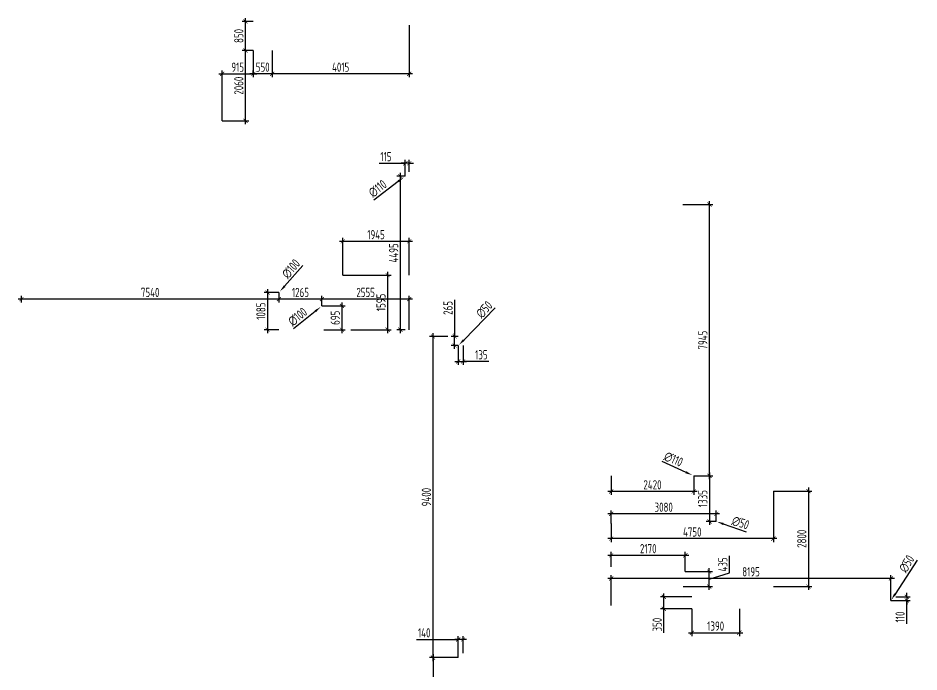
# Model space of a CAD drawing. Header units: millimetres. Extents: x -346952 to 536090, y 55086 to 131231.
# Drawn here: x -212014 to -185622, y 72665 to 91811 of the extents above; entities that cross this region are included whole.
import ezdxf

# ---------------------------------------------------------------- set-up
doc = ezdxf.new("R2010")
doc.units = ezdxf.units.MM
doc.layers.add('РАЗМЕРЫ КРОВЛИ ОВ', color=204, linetype='Continuous')
doc.layers.get('0').off()
doc.styles.add('ISOCPEUR', font='isocpeur.ttf', dxfattribs={"width": 0.7})
doc.dimstyles.new('R_100', dxfattribs={"dimtxt": 270, "dimasz": 120, "dimexe": 100, "dimexo": 0, "dimgap": 60, "dimtad": 1, "dimdec": 0, "dimrnd": 5, "dimzin": 0, "dimdsep": 46, "dimtxsty": 'ISOCPEUR', "dimblk": 'ARCHTICK', "dimcen": 0, "dimdle": 100, "dimclrd": 256, "dimclre": 256, "dimclrt": 256, "dimadec": 0, "dimazin": 0, "dimtfac": 2, "dimtdec": 0, "dimtofl": 0, "dimtmove": 1, "dimatfit": 3, "dimfxl": 1, "dimtvp": 3, "dimtolj": 1, "dimtzin": 0, "dimarcsym": 0})

# ---------------------------------------------------------------- blocks, each defined once
blk = doc.blocks.new('*D3052')
at = {"layer": 'РАЗМЕРЫ КРОВЛИ ОВ', "lineweight": -2, "transparency": 16777216}
blk.add_line((-190672, 76759), (-191348, 76997), dxfattribs=at)
at = {"layer": 'РАЗМЕРЫ КРОВЛИ ОВ', "transparency": 16777216}
blk.add_solid([(-191337, 77029), (-191359, 76966), (-191537, 77064)], dxfattribs=at)
at = {"layer": 'РАЗМЕРЫ КРОВЛИ ОВ', "transparency": 16777216, "insert": (-190851, 77029), "char_height": 270, "attachment_point": 5, "rotation": 340.5803, "style": 'ISOCPEUR'}
blk.add_mtext('\\A1;∅50', dxfattribs=at)
blk = doc.blocks.new('_ArchTick')
at = {"color": 0, "linetype": 'ByBlock', "const_width": 0.15}
blk.add_lwpolyline([(-0.5, -0.5), (0.5, 0.5)], dxfattribs=at)
blk = doc.blocks.new('*D3051')
at = {"layer": 'РАЗМЕРЫ КРОВЛИ ОВ', "lineweight": -2, "transparency": 16777216}
blk.add_line((-193155, 78835), (-192452, 78513), dxfattribs=at)
at = {"layer": 'РАЗМЕРЫ КРОВЛИ ОВ', "transparency": 16777216}
blk.add_solid([(-192438, 78544), (-192466, 78483), (-192270, 78430)], dxfattribs=at)
at = {"layer": 'РАЗМЕРЫ КРОВЛИ ОВ', "transparency": 16777216, "insert": (-192814, 78893), "char_height": 270, "attachment_point": 5, "rotation": 335.4402, "style": 'ISOCPEUR'}
blk.add_mtext('\\A1;∅110', dxfattribs=at)
blk = doc.blocks.new('*D3068')
at = {"layer": 'РАЗМЕРЫ КРОВЛИ ОВ', "lineweight": -2, "transparency": 16777216}
for p, q in [((-189888, 77963), (-188760, 77963)), ((-188860, 78063), (-188860, 75066)), ((-189888, 75166), (-188760, 75166))]:
    blk.add_line(p, q, dxfattribs=at)
at = {"layer": 'РАЗМЕРЫ КРОВЛИ ОВ', "lineweight": -2, "transparency": 16777216, "xscale": 120, "yscale": 120, "zscale": 120}
for p, rotation in [((-188860, 77963), 90), ((-188860, 75166), 270)]:
    blk.add_blockref('_ArchTick', p, dxfattribs=dict(at, rotation=rotation))
at = {"layer": 'РАЗМЕРЫ КРОВЛИ ОВ', "transparency": 16777216, "insert": (-189055, 76565), "char_height": 270, "attachment_point": 5, "rotation": 90, "style": 'ISOCPEUR'}
blk.add_mtext('\\A1;2800', dxfattribs=at)
blk = doc.blocks.new('*D3067')
at = {"layer": 'РАЗМЕРЫ КРОВЛИ ОВ', "lineweight": -2, "transparency": 16777216}
for p, q in [((-189888, 77963), (-189888, 76469)), ((-194639, 77008), (-194639, 76469)), ((-189788, 76569), (-194739, 76569))]:
    blk.add_line(p, q, dxfattribs=at)
at = {"layer": 'РАЗМЕРЫ КРОВЛИ ОВ', "lineweight": -2, "transparency": 16777216, "xscale": 120, "yscale": 120, "zscale": 120, "rotation": 180}
blk.add_blockref('_ArchTick', (-194639, 76569), dxfattribs=at)
at = {"layer": 'РАЗМЕРЫ КРОВЛИ ОВ', "lineweight": -2, "transparency": 16777216, "xscale": 120, "yscale": 120, "zscale": 120}
blk.add_blockref('_ArchTick', (-189888, 76569), dxfattribs=at)
at = {"layer": 'РАЗМЕРЫ КРОВЛИ ОВ', "transparency": 16777216, "insert": (-192264, 76764), "char_height": 270, "attachment_point": 5, "style": 'ISOCPEUR'}
blk.add_mtext('\\A1;4750', dxfattribs=at)
blk = doc.blocks.new('*D3078')
at = {"layer": 'РАЗМЕРЫ КРОВЛИ ОВ', "lineweight": -2, "transparency": 16777216}
for p, q in [((-194639, 74612), (-194639, 75504)), ((-186444, 74758), (-186444, 75504)), ((-186344, 75404), (-194739, 75404))]:
    blk.add_line(p, q, dxfattribs=at)
at = {"layer": 'РАЗМЕРЫ КРОВЛИ ОВ', "lineweight": -2, "transparency": 16777216, "xscale": 120, "yscale": 120, "zscale": 120, "rotation": 180}
blk.add_blockref('_ArchTick', (-194639, 75404), dxfattribs=at)
at = {"layer": 'РАЗМЕРЫ КРОВЛИ ОВ', "lineweight": -2, "transparency": 16777216, "xscale": 120, "yscale": 120, "zscale": 120}
blk.add_blockref('_ArchTick', (-186444, 75404), dxfattribs=at)
at = {"layer": 'РАЗМЕРЫ КРОВЛИ ОВ', "transparency": 16777216, "insert": (-190542, 75599), "char_height": 270, "attachment_point": 5, "style": 'ISOCPEUR'}
blk.add_mtext('\\A1;8195', dxfattribs=at)
blk = doc.blocks.new('*D3079')
at = {"layer": 'РАЗМЕРЫ КРОВЛИ ОВ', "lineweight": -2, "transparency": 16777216}
for p, q in [((-185981, 74866), (-185981, 74986)), ((-186444, 74758), (-185881, 74758)), ((-186296, 74866), (-185881, 74866)), ((-185981, 74866), (-185981, 74758)), ((-185981, 74758), (-185981, 74638)), ((-185981, 74073), (-185981, 74758))]:
    blk.add_line(p, q, dxfattribs=at)
at = {"layer": 'РАЗМЕРЫ КРОВЛИ ОВ', "lineweight": -2, "transparency": 16777216, "xscale": 120, "yscale": 120, "zscale": 120}
for p, rotation in [((-185981, 74866), 270), ((-185981, 74758), 90)]:
    blk.add_blockref('_ArchTick', p, dxfattribs=dict(at, rotation=rotation))
at = {"layer": 'РАЗМЕРЫ КРОВЛИ ОВ', "transparency": 16777216, "insert": (-186176, 74275), "char_height": 270, "attachment_point": 5, "rotation": 90, "style": 'ISOCPEUR'}
blk.add_mtext('\\A1;110', dxfattribs=at)
blk = doc.blocks.new('*D3080')
at = {"layer": 'РАЗМЕРЫ КРОВЛИ ОВ', "lineweight": -2, "transparency": 16777216}
blk.add_line((-185678, 75943), (-186322, 74947), dxfattribs=at)
at = {"layer": 'РАЗМЕРЫ КРОВЛИ ОВ', "transparency": 16777216}
blk.add_solid([(-186350, 74965), (-186294, 74929), (-186431, 74779)], dxfattribs=at)
at = {"layer": 'РАЗМЕРЫ КРОВЛИ ОВ', "transparency": 16777216, "insert": (-185982, 75832), "char_height": 270, "attachment_point": 5, "rotation": 57.1043, "style": 'ISOCPEUR'}
blk.add_mtext('\\A1;∅50', dxfattribs=at)
blk = doc.blocks.new('*D3100')
at = {"layer": 'РАЗМЕРЫ КРОВЛИ ОВ', "lineweight": -2, "transparency": 16777216}
for p, q in [((-193097, 74414), (-193097, 74966)), ((-192272, 74866), (-193197, 74866)), ((-192272, 74514), (-193197, 74514)), ((-193097, 73813), (-193097, 74514))]:
    blk.add_line(p, q, dxfattribs=at)
at = {"layer": 'РАЗМЕРЫ КРОВЛИ ОВ', "lineweight": -2, "transparency": 16777216, "xscale": 120, "yscale": 120, "zscale": 120}
for p, rotation in [((-193097, 74866), 90), ((-193097, 74514), 270)]:
    blk.add_blockref('_ArchTick', p, dxfattribs=dict(at, rotation=rotation))
at = {"layer": 'РАЗМЕРЫ КРОВЛИ ОВ', "transparency": 16777216, "insert": (-193292, 74052), "char_height": 270, "attachment_point": 5, "rotation": 90, "style": 'ISOCPEUR'}
blk.add_mtext('\\A1;350', dxfattribs=at)
blk = doc.blocks.new('*D3128')
at = {"layer": 'РАЗМЕРЫ КРОВЛИ ОВ', "lineweight": -2, "transparency": 16777216}
for p, q in [((-199116, 82223), (-199116, 81657)), ((-198979, 82223), (-198979, 81657)), ((-199216, 81757), (-198879, 81757)), ((-198221, 81757), (-198979, 81757))]:
    blk.add_line(p, q, dxfattribs=at)
at = {"layer": 'РАЗМЕРЫ КРОВЛИ ОВ', "lineweight": -2, "transparency": 16777216, "xscale": 120, "yscale": 120, "zscale": 120, "rotation": 180}
blk.add_blockref('_ArchTick', (-199116, 81757), dxfattribs=at)
at = {"layer": 'РАЗМЕРЫ КРОВЛИ ОВ', "lineweight": -2, "transparency": 16777216, "xscale": 120, "yscale": 120, "zscale": 120}
blk.add_blockref('_ArchTick', (-198979, 81757), dxfattribs=at)
at = {"layer": 'РАЗМЕРЫ КРОВЛИ ОВ', "transparency": 16777216, "insert": (-198442, 81952), "char_height": 270, "attachment_point": 5, "style": 'ISOCPEUR'}
blk.add_mtext('\\A1;135', dxfattribs=at)
blk = doc.blocks.new('*D3127')
at = {"layer": 'РАЗМЕРЫ КРОВЛИ ОВ', "lineweight": -2, "transparency": 16777216}
for p, q in [((-199224, 83563), (-199224, 82486)), ((-199116, 82486), (-199324, 82486)), ((-199224, 82123), (-199224, 82586)), ((-199116, 82223), (-199324, 82223))]:
    blk.add_line(p, q, dxfattribs=at)
at = {"layer": 'РАЗМЕРЫ КРОВЛИ ОВ', "lineweight": -2, "transparency": 16777216, "xscale": 120, "yscale": 120, "zscale": 120}
for p, rotation in [((-199224, 82486), 90), ((-199224, 82223), 270)]:
    blk.add_blockref('_ArchTick', p, dxfattribs=dict(at, rotation=rotation))
at = {"layer": 'РАЗМЕРЫ КРОВЛИ ОВ', "transparency": 16777216, "insert": (-199419, 83323), "char_height": 270, "attachment_point": 5, "rotation": 90, "style": 'ISOCPEUR'}
blk.add_mtext('\\A1;265', dxfattribs=at)
blk = doc.blocks.new('*D3129')
at = {"layer": 'РАЗМЕРЫ КРОВЛИ ОВ', "lineweight": -2, "transparency": 16777216}
blk.add_line((-198036, 83323), (-198958, 82383), dxfattribs=at)
at = {"layer": 'РАЗМЕРЫ КРОВЛИ ОВ', "transparency": 16777216}
blk.add_solid([(-198982, 82406), (-198934, 82360), (-199098, 82240)], dxfattribs=at)
at = {"layer": 'РАЗМЕРЫ КРОВЛИ ОВ', "transparency": 16777216, "insert": (-198356, 83275), "char_height": 270, "attachment_point": 5, "rotation": 45.5478, "style": 'ISOCPEUR'}
blk.add_mtext('\\A1;∅50', dxfattribs=at)
blk = doc.blocks.new('*D3197')
at = {"layer": 'РАЗМЕРЫ КРОВЛИ ОВ', "lineweight": -2, "transparency": 16777216}
for p, q in [((-194639, 78407), (-194639, 77851)), ((-192220, 78407), (-192220, 77851)), ((-192120, 77951), (-194739, 77951))]:
    blk.add_line(p, q, dxfattribs=at)
at = {"layer": 'РАЗМЕРЫ КРОВЛИ ОВ', "lineweight": -2, "transparency": 16777216, "xscale": 120, "yscale": 120, "zscale": 120, "rotation": 180}
blk.add_blockref('_ArchTick', (-194639, 77951), dxfattribs=at)
at = {"layer": 'РАЗМЕРЫ КРОВЛИ ОВ', "lineweight": -2, "transparency": 16777216, "xscale": 120, "yscale": 120, "zscale": 120}
blk.add_blockref('_ArchTick', (-192220, 77951), dxfattribs=at)
at = {"layer": 'РАЗМЕРЫ КРОВЛИ ОВ', "transparency": 16777216, "insert": (-193429, 78146), "char_height": 270, "attachment_point": 5, "style": 'ISOCPEUR'}
blk.add_mtext('\\A1;2420', dxfattribs=at)
blk = doc.blocks.new('*D3198')
at = {"layer": 'РАЗМЕРЫ КРОВЛИ ОВ', "lineweight": -2, "transparency": 16777216}
for p, q in [((-192536, 86351), (-191660, 86351)), ((-191760, 78307), (-191760, 86451)), ((-192220, 78407), (-191660, 78407))]:
    blk.add_line(p, q, dxfattribs=at)
at = {"layer": 'РАЗМЕРЫ КРОВЛИ ОВ', "lineweight": -2, "transparency": 16777216, "xscale": 120, "yscale": 120, "zscale": 120}
for p, rotation in [((-191760, 86351), 90), ((-191760, 78407), 270)]:
    blk.add_blockref('_ArchTick', p, dxfattribs=dict(at, rotation=rotation))
at = {"layer": 'РАЗМЕРЫ КРОВЛИ ОВ', "transparency": 16777216, "insert": (-191955, 82379), "char_height": 270, "attachment_point": 5, "rotation": 90, "style": 'ISOCPEUR'}
blk.add_mtext('\\A1;7945', dxfattribs=at)
blk = doc.blocks.new('*D3199')
at = {"layer": 'РАЗМЕРЫ КРОВЛИ ОВ', "lineweight": -2, "transparency": 16777216}
for p, q in [((-192220, 78407), (-191660, 78407)), ((-191760, 78507), (-191760, 76972)), ((-191561, 77072), (-191860, 77072))]:
    blk.add_line(p, q, dxfattribs=at)
at = {"layer": 'РАЗМЕРЫ КРОВЛИ ОВ', "lineweight": -2, "transparency": 16777216, "xscale": 120, "yscale": 120, "zscale": 120}
for p, rotation in [((-191760, 78407), 90), ((-191760, 77072), 270)]:
    blk.add_blockref('_ArchTick', p, dxfattribs=dict(at, rotation=rotation))
at = {"layer": 'РАЗМЕРЫ КРОВЛИ ОВ', "transparency": 16777216, "insert": (-191955, 77740), "char_height": 270, "attachment_point": 5, "rotation": 90, "style": 'ISOCPEUR'}
blk.add_mtext('\\A1;1335', dxfattribs=at)
blk = doc.blocks.new('*D3204')
at = {"layer": 'РАЗМЕРЫ КРОВЛИ ОВ', "lineweight": -2, "transparency": 16777216}
for p, q in [((-192272, 74514), (-192272, 73714)), ((-190884, 74514), (-190884, 73714)), ((-192372, 73814), (-190784, 73814))]:
    blk.add_line(p, q, dxfattribs=at)
at = {"layer": 'РАЗМЕРЫ КРОВЛИ ОВ', "lineweight": -2, "transparency": 16777216, "xscale": 120, "yscale": 120, "zscale": 120, "rotation": 180}
blk.add_blockref('_ArchTick', (-192272, 73814), dxfattribs=at)
at = {"layer": 'РАЗМЕРЫ КРОВЛИ ОВ', "lineweight": -2, "transparency": 16777216, "xscale": 120, "yscale": 120, "zscale": 120}
blk.add_blockref('_ArchTick', (-190884, 73814), dxfattribs=at)
at = {"layer": 'РАЗМЕРЫ КРОВЛИ ОВ', "transparency": 16777216, "insert": (-191578, 74009), "char_height": 270, "attachment_point": 5, "style": 'ISOCPEUR'}
blk.add_mtext('\\A1;1390', dxfattribs=at)
blk = doc.blocks.new('*D3205')
at = {"layer": 'РАЗМЕРЫ КРОВЛИ ОВ', "lineweight": -2, "transparency": 16777216}
for p, q in [((-193097, 74414), (-193097, 74966)), ((-192272, 74866), (-193197, 74866)), ((-192272, 74514), (-193197, 74514)), ((-193097, 73813), (-193097, 74514))]:
    blk.add_line(p, q, dxfattribs=at)
at = {"layer": 'РАЗМЕРЫ КРОВЛИ ОВ', "lineweight": -2, "transparency": 16777216, "xscale": 120, "yscale": 120, "zscale": 120}
for p, rotation in [((-193097, 74866), 90), ((-193097, 74514), 270)]:
    blk.add_blockref('_ArchTick', p, dxfattribs=dict(at, rotation=rotation))
at = {"layer": 'РАЗМЕРЫ КРОВЛИ ОВ', "transparency": 16777216, "insert": (-193292, 74052), "char_height": 270, "attachment_point": 5, "rotation": 90, "style": 'ISOCPEUR'}
blk.add_mtext('\\A1;350', dxfattribs=at)
blk = doc.blocks.new('*D3272')
at = {"layer": 'РАЗМЕРЫ КРОВЛИ ОВ', "lineweight": -2, "transparency": 16777216}
for p, q in [((-194639, 77008), (-194639, 77394)), ((-191561, 77072), (-191561, 77394)), ((-191461, 77294), (-194739, 77294))]:
    blk.add_line(p, q, dxfattribs=at)
at = {"layer": 'РАЗМЕРЫ КРОВЛИ ОВ', "lineweight": -2, "transparency": 16777216, "xscale": 120, "yscale": 120, "zscale": 120, "rotation": 180}
blk.add_blockref('_ArchTick', (-194639, 77294), dxfattribs=at)
at = {"layer": 'РАЗМЕРЫ КРОВЛИ ОВ', "lineweight": -2, "transparency": 16777216, "xscale": 120, "yscale": 120, "zscale": 120}
blk.add_blockref('_ArchTick', (-191561, 77294), dxfattribs=at)
at = {"layer": 'РАЗМЕРЫ КРОВЛИ ОВ', "transparency": 16777216, "insert": (-193100, 77489), "char_height": 270, "attachment_point": 5, "style": 'ISOCPEUR'}
blk.add_mtext('\\A1;3080', dxfattribs=at)
blk = doc.blocks.new('*D3273')
at = {"layer": 'РАЗМЕРЫ КРОВЛИ ОВ', "lineweight": -2, "transparency": 16777216}
for p, q in [((-191172, 75563), (-191172, 76061)), ((-192467, 75602), (-191667, 75602)), ((-191767, 75066), (-191767, 75702)), ((-191767, 75384), (-191172, 75563)), ((-192531, 75166), (-191667, 75166))]:
    blk.add_line(p, q, dxfattribs=at)
at = {"layer": 'РАЗМЕРЫ КРОВЛИ ОВ', "lineweight": -2, "transparency": 16777216, "xscale": 120, "yscale": 120, "zscale": 120}
for p, rotation in [((-191767, 75602), 90), ((-191767, 75166), 270)]:
    blk.add_blockref('_ArchTick', p, dxfattribs=dict(at, rotation=rotation))
at = {"layer": 'РАЗМЕРЫ КРОВЛИ ОВ', "transparency": 16777216, "insert": (-191367, 75812), "char_height": 270, "attachment_point": 5, "rotation": 90, "style": 'ISOCPEUR'}
blk.add_mtext('\\A1;435', dxfattribs=at)
blk = doc.blocks.new('*D3274')
at = {"layer": 'РАЗМЕРЫ КРОВЛИ ОВ', "lineweight": -2, "transparency": 16777216}
for p, q in [((-192367, 76080), (-194739, 76080)), ((-194639, 75739), (-194639, 76180)), ((-192467, 75602), (-192467, 76180))]:
    blk.add_line(p, q, dxfattribs=at)
at = {"layer": 'РАЗМЕРЫ КРОВЛИ ОВ', "lineweight": -2, "transparency": 16777216, "xscale": 120, "yscale": 120, "zscale": 120, "rotation": 180}
blk.add_blockref('_ArchTick', (-194639, 76080), dxfattribs=at)
at = {"layer": 'РАЗМЕРЫ КРОВЛИ ОВ', "lineweight": -2, "transparency": 16777216, "xscale": 120, "yscale": 120, "zscale": 120}
blk.add_blockref('_ArchTick', (-192467, 76080), dxfattribs=at)
at = {"layer": 'РАЗМЕРЫ КРОВЛИ ОВ', "transparency": 16777216, "insert": (-193553, 76275), "char_height": 270, "attachment_point": 5, "style": 'ISOCPEUR'}
blk.add_mtext('\\A1;2170', dxfattribs=at)
blk = doc.blocks.new('*D3334')
at = {"layer": 'РАЗМЕРЫ КРОВЛИ ОВ', "lineweight": -2, "transparency": 16777216}
for p, q in [((-199118, 73085), (-199118, 73716)), ((-198979, 73216), (-198979, 73716)), ((-200346, 73616), (-199118, 73616)), ((-198879, 73616), (-199218, 73616))]:
    blk.add_line(p, q, dxfattribs=at)
at = {"layer": 'РАЗМЕРЫ КРОВЛИ ОВ', "lineweight": -2, "transparency": 16777216, "xscale": 120, "yscale": 120, "zscale": 120, "rotation": 180}
blk.add_blockref('_ArchTick', (-199118, 73616), dxfattribs=at)
at = {"layer": 'РАЗМЕРЫ КРОВЛИ ОВ', "lineweight": -2, "transparency": 16777216, "xscale": 120, "yscale": 120, "zscale": 120}
blk.add_blockref('_ArchTick', (-198979, 73616), dxfattribs=at)
at = {"layer": 'РАЗМЕРЫ КРОВЛИ ОВ', "transparency": 16777216, "insert": (-200116, 73811), "char_height": 270, "attachment_point": 5, "style": 'ISOCPEUR'}
blk.add_mtext('\\A1;140', dxfattribs=at)
blk = doc.blocks.new('*D3335')
at = {"layer": 'РАЗМЕРЫ КРОВЛИ ОВ', "lineweight": -2, "transparency": 16777216}
for p, q in [((-199421, 82486), (-199958, 82486)), ((-199858, 72985), (-199858, 82586)), ((-199118, 73085), (-199958, 73085))]:
    blk.add_line(p, q, dxfattribs=at)
at = {"layer": 'РАЗМЕРЫ КРОВЛИ ОВ', "lineweight": -2, "transparency": 16777216, "xscale": 120, "yscale": 120, "zscale": 120}
for p, rotation in [((-199858, 82486), 90), ((-199858, 73085), 270)]:
    blk.add_blockref('_ArchTick', p, dxfattribs=dict(at, rotation=rotation))
at = {"layer": 'РАЗМЕРЫ КРОВЛИ ОВ', "transparency": 16777216, "insert": (-200053, 77785), "char_height": 270, "attachment_point": 5, "rotation": 90, "style": 'ISOCPEUR'}
blk.add_mtext('\\A1;9400', dxfattribs=at)
blk = doc.blocks.new('*D3336')
at = {"layer": 'РАЗМЕРЫ КРОВЛИ ОВ', "lineweight": -2, "transparency": 16777216}
for p, q in [((-199858, 73185), (-199858, 61656)), ((-199118, 73085), (-199958, 73085)), ((-198979, 61756), (-199958, 61756))]:
    blk.add_line(p, q, dxfattribs=at)
at = {"layer": 'РАЗМЕРЫ КРОВЛИ ОВ', "lineweight": -2, "transparency": 16777216, "xscale": 120, "yscale": 120, "zscale": 120}
for p, rotation in [((-199858, 73085), 90), ((-199858, 61756), 270)]:
    blk.add_blockref('_ArchTick', p, dxfattribs=dict(at, rotation=rotation))
at = {"layer": 'РАЗМЕРЫ КРОВЛИ ОВ', "transparency": 16777216, "insert": (-200053, 67420), "char_height": 270, "attachment_point": 5, "rotation": 90, "style": 'ISOCPEUR'}
blk.add_mtext('\\A1;11330', dxfattribs=at)
blk = doc.blocks.new('*D3338')
at = {"layer": 'РАЗМЕРЫ КРОВЛИ ОВ', "lineweight": -2, "transparency": 16777216}
for p, q in [((-203110, 83382), (-203110, 83682)), ((-200554, 82686), (-200554, 83682)), ((-200454, 83582), (-203210, 83582))]:
    blk.add_line(p, q, dxfattribs=at)
at = {"layer": 'РАЗМЕРЫ КРОВЛИ ОВ', "lineweight": -2, "transparency": 16777216, "xscale": 120, "yscale": 120, "zscale": 120, "rotation": 180}
blk.add_blockref('_ArchTick', (-203110, 83582), dxfattribs=at)
at = {"layer": 'РАЗМЕРЫ КРОВЛИ ОВ', "lineweight": -2, "transparency": 16777216, "xscale": 120, "yscale": 120, "zscale": 120}
blk.add_blockref('_ArchTick', (-200554, 83582), dxfattribs=at)
at = {"layer": 'РАЗМЕРЫ КРОВЛИ ОВ', "transparency": 16777216, "insert": (-201832, 83777), "char_height": 270, "attachment_point": 5, "style": 'ISOCPEUR'}
blk.add_mtext('\\A1;2555', dxfattribs=at)
blk = doc.blocks.new('*D3339')
at = {"layer": 'РАЗМЕРЫ КРОВЛИ ОВ', "lineweight": -2, "transparency": 16777216}
for p, q in [((-204372, 83773), (-204372, 83482)), ((-203110, 83382), (-203110, 83682)), ((-203010, 83582), (-204472, 83582))]:
    blk.add_line(p, q, dxfattribs=at)
at = {"layer": 'РАЗМЕРЫ КРОВЛИ ОВ', "lineweight": -2, "transparency": 16777216, "xscale": 120, "yscale": 120, "zscale": 120, "rotation": 180}
blk.add_blockref('_ArchTick', (-204372, 83582), dxfattribs=at)
at = {"layer": 'РАЗМЕРЫ КРОВЛИ ОВ', "lineweight": -2, "transparency": 16777216, "xscale": 120, "yscale": 120, "zscale": 120}
blk.add_blockref('_ArchTick', (-203110, 83582), dxfattribs=at)
at = {"layer": 'РАЗМЕРЫ КРОВЛИ ОВ', "transparency": 16777216, "insert": (-203741, 83777), "char_height": 270, "attachment_point": 5, "style": 'ISOCPEUR'}
blk.add_mtext('\\A1;1265', dxfattribs=at)
blk = doc.blocks.new('*D3340')
at = {"layer": 'РАЗМЕРЫ КРОВЛИ ОВ', "lineweight": -2, "transparency": 16777216}
for p, q in [((-211914, 83482), (-211914, 83682)), ((-204372, 83773), (-204372, 83482)), ((-204272, 83582), (-212014, 83582))]:
    blk.add_line(p, q, dxfattribs=at)
at = {"layer": 'РАЗМЕРЫ КРОВЛИ ОВ', "lineweight": -2, "transparency": 16777216, "xscale": 120, "yscale": 120, "zscale": 120, "rotation": 180}
blk.add_blockref('_ArchTick', (-211914, 83582), dxfattribs=at)
at = {"layer": 'РАЗМЕРЫ КРОВЛИ ОВ', "lineweight": -2, "transparency": 16777216, "xscale": 120, "yscale": 120, "zscale": 120}
blk.add_blockref('_ArchTick', (-204372, 83582), dxfattribs=at)
at = {"layer": 'РАЗМЕРЫ КРОВЛИ ОВ', "transparency": 16777216, "insert": (-208143, 83777), "char_height": 270, "attachment_point": 5, "style": 'ISOCPEUR'}
blk.add_mtext('\\A1;7540', dxfattribs=at)
blk = doc.blocks.new('*D3341')
at = {"layer": 'РАЗМЕРЫ КРОВЛИ ОВ', "lineweight": -2, "transparency": 16777216}
for p, q in [((-204372, 83773), (-204805, 83773)), ((-204705, 83873), (-204705, 82586)), ((-204372, 82686), (-204805, 82686))]:
    blk.add_line(p, q, dxfattribs=at)
at = {"layer": 'РАЗМЕРЫ КРОВЛИ ОВ', "lineweight": -2, "transparency": 16777216, "xscale": 120, "yscale": 120, "zscale": 120}
for p, rotation in [((-204705, 83773), 90), ((-204705, 82686), 270)]:
    blk.add_blockref('_ArchTick', p, dxfattribs=dict(at, rotation=rotation))
at = {"layer": 'РАЗМЕРЫ КРОВЛИ ОВ', "transparency": 16777216, "insert": (-204900, 83229), "char_height": 270, "attachment_point": 5, "rotation": 90, "style": 'ISOCPEUR'}
blk.add_mtext('\\A1;1085', dxfattribs=at)
blk = doc.blocks.new('*D3342')
at = {"layer": 'РАЗМЕРЫ КРОВЛИ ОВ', "lineweight": -2, "transparency": 16777216}
for p, q in [((-202527, 83482), (-202527, 82586)), ((-203110, 83382), (-202427, 83382)), ((-203059, 82686), (-202427, 82686))]:
    blk.add_line(p, q, dxfattribs=at)
at = {"layer": 'РАЗМЕРЫ КРОВЛИ ОВ', "lineweight": -2, "transparency": 16777216, "xscale": 120, "yscale": 120, "zscale": 120}
for p, rotation in [((-202527, 83382), 90), ((-202527, 82686), 270)]:
    blk.add_blockref('_ArchTick', p, dxfattribs=dict(at, rotation=rotation))
at = {"layer": 'РАЗМЕРЫ КРОВЛИ ОВ', "transparency": 16777216, "insert": (-202722, 83034), "char_height": 270, "attachment_point": 5, "rotation": 90, "style": 'ISOCPEUR'}
blk.add_mtext('\\A1;695', dxfattribs=at)
blk = doc.blocks.new('*D3343')
at = {"layer": 'РАЗМЕРЫ КРОВЛИ ОВ', "lineweight": -2, "transparency": 16777216}
blk.add_line((-203667, 84566), (-204206, 83959), dxfattribs=at)
at = {"layer": 'РАЗМЕРЫ КРОВЛИ ОВ', "transparency": 16777216}
blk.add_solid([(-204231, 83982), (-204181, 83937), (-204339, 83810)], dxfattribs=at)
at = {"layer": 'РАЗМЕРЫ КРОВЛИ ОВ', "transparency": 16777216, "insert": (-204016, 84467), "char_height": 270, "attachment_point": 5, "rotation": 48.3849, "style": 'ISOCPEUR'}
blk.add_mtext('\\A1;∅100', dxfattribs=at)
blk = doc.blocks.new('*D3344')
at = {"layer": 'РАЗМЕРЫ КРОВЛИ ОВ', "lineweight": -2, "transparency": 16777216}
blk.add_line((-203941, 82722), (-203305, 83226), dxfattribs=at)
at = {"layer": 'РАЗМЕРЫ КРОВЛИ ОВ', "transparency": 16777216}
blk.add_solid([(-203326, 83253), (-203285, 83200), (-203149, 83351)], dxfattribs=at)
at = {"layer": 'РАЗМЕРЫ КРОВЛИ ОВ', "transparency": 16777216, "insert": (-203823, 83065), "char_height": 270, "attachment_point": 5, "rotation": 38.4055, "style": 'ISOCPEUR'}
blk.add_mtext('\\A1;∅100', dxfattribs=at)
blk = doc.blocks.new('*D3345')
at = {"layer": 'РАЗМЕРЫ КРОВЛИ ОВ', "lineweight": -2, "transparency": 16777216}
for p, q in [((-202600, 85274), (-200454, 85274)), ((-202500, 84282), (-202500, 85374)), ((-200554, 84282), (-200554, 85374))]:
    blk.add_line(p, q, dxfattribs=at)
at = {"layer": 'РАЗМЕРЫ КРОВЛИ ОВ', "lineweight": -2, "transparency": 16777216, "xscale": 120, "yscale": 120, "zscale": 120, "rotation": 180}
blk.add_blockref('_ArchTick', (-202500, 85274), dxfattribs=at)
at = {"layer": 'РАЗМЕРЫ КРОВЛИ ОВ', "lineweight": -2, "transparency": 16777216, "xscale": 120, "yscale": 120, "zscale": 120}
blk.add_blockref('_ArchTick', (-200554, 85274), dxfattribs=at)
at = {"layer": 'РАЗМЕРЫ КРОВЛИ ОВ', "transparency": 16777216, "insert": (-201527, 85469), "char_height": 270, "attachment_point": 5, "style": 'ISOCPEUR'}
blk.add_mtext('\\A1;1945', dxfattribs=at)
blk = doc.blocks.new('*D3346')
at = {"layer": 'РАЗМЕРЫ КРОВЛИ ОВ', "lineweight": -2, "transparency": 16777216}
for p, q in [((-202500, 84282), (-201087, 84282)), ((-201187, 84382), (-201187, 82586)), ((-202267, 82686), (-201087, 82686))]:
    blk.add_line(p, q, dxfattribs=at)
at = {"layer": 'РАЗМЕРЫ КРОВЛИ ОВ', "lineweight": -2, "transparency": 16777216, "xscale": 120, "yscale": 120, "zscale": 120}
for p, rotation in [((-201187, 84282), 90), ((-201187, 82686), 270)]:
    blk.add_blockref('_ArchTick', p, dxfattribs=dict(at, rotation=rotation))
at = {"layer": 'РАЗМЕРЫ КРОВЛИ ОВ', "transparency": 16777216, "insert": (-201382, 83484), "char_height": 270, "attachment_point": 5, "rotation": 90, "style": 'ISOCPEUR'}
blk.add_mtext('\\A1;1595', dxfattribs=at)
blk = doc.blocks.new('*D3347')
at = {"layer": 'РАЗМЕРЫ КРОВЛИ ОВ', "lineweight": -2, "transparency": 16777216}
for p, q in [((-200670, 87183), (-200670, 87657)), ((-200554, 87311), (-200554, 87657)), ((-201438, 87557), (-200670, 87557)), ((-200670, 87557), (-200790, 87557)), ((-200554, 87557), (-200670, 87557)), ((-200554, 87557), (-200434, 87557))]:
    blk.add_line(p, q, dxfattribs=at)
at = {"layer": 'РАЗМЕРЫ КРОВЛИ ОВ', "lineweight": -2, "transparency": 16777216, "xscale": 120, "yscale": 120, "zscale": 120}
blk.add_blockref('_ArchTick', (-200670, 87557), dxfattribs=at)
at = {"layer": 'РАЗМЕРЫ КРОВЛИ ОВ', "lineweight": -2, "transparency": 16777216, "xscale": 120, "yscale": 120, "zscale": 120, "rotation": 180}
blk.add_blockref('_ArchTick', (-200554, 87557), dxfattribs=at)
at = {"layer": 'РАЗМЕРЫ КРОВЛИ ОВ', "transparency": 16777216, "insert": (-201236, 87752), "char_height": 270, "attachment_point": 5, "style": 'ISOCPEUR'}
blk.add_mtext('\\A1;115', dxfattribs=at)
blk = doc.blocks.new('*D3348')
at = {"layer": 'РАЗМЕРЫ КРОВЛИ ОВ', "lineweight": -2, "transparency": 16777216}
for p, q in [((-200670, 87183), (-200916, 87183)), ((-200816, 87283), (-200816, 82586)), ((-200670, 82686), (-200916, 82686))]:
    blk.add_line(p, q, dxfattribs=at)
at = {"layer": 'РАЗМЕРЫ КРОВЛИ ОВ', "lineweight": -2, "transparency": 16777216, "xscale": 120, "yscale": 120, "zscale": 120}
for p, rotation in [((-200816, 87183), 90), ((-200816, 82686), 270)]:
    blk.add_blockref('_ArchTick', p, dxfattribs=dict(at, rotation=rotation))
at = {"layer": 'РАЗМЕРЫ КРОВЛИ ОВ', "transparency": 16777216, "insert": (-201011, 84934), "char_height": 270, "attachment_point": 5, "rotation": 90, "style": 'ISOCPEUR'}
blk.add_mtext('\\A1;4495', dxfattribs=at)
blk = doc.blocks.new('*D3349')
at = {"layer": 'РАЗМЕРЫ КРОВЛИ ОВ', "lineweight": -2, "transparency": 16777216}
blk.add_line((-201592, 86489), (-200874, 87030), dxfattribs=at)
at = {"layer": 'РАЗМЕРЫ КРОВЛИ ОВ', "transparency": 16777216}
blk.add_solid([(-200894, 87056), (-200854, 87003), (-200714, 87150)], dxfattribs=at)
at = {"layer": 'РАЗМЕРЫ КРОВЛИ ОВ', "transparency": 16777216, "insert": (-201480, 86817), "char_height": 270, "attachment_point": 5, "rotation": 36.9538, "style": 'ISOCPEUR'}
blk.add_mtext('\\A1;∅110', dxfattribs=at)
blk = doc.blocks.new('*D5965')
at = {"layer": 'РАЗМЕРЫ КРОВЛИ ОВ', "lineweight": -2, "transparency": 16777216}
for p, q in [((-200554, 91601), (-200554, 90077)), ((-204571, 90861), (-204571, 90077)), ((-200454, 90177), (-204671, 90177))]:
    blk.add_line(p, q, dxfattribs=at)
at = {"layer": 'РАЗМЕРЫ КРОВЛИ ОВ', "lineweight": -2, "transparency": 16777216, "xscale": 120, "yscale": 120, "zscale": 120, "rotation": 180}
blk.add_blockref('_ArchTick', (-204571, 90177), dxfattribs=at)
at = {"layer": 'РАЗМЕРЫ КРОВЛИ ОВ', "lineweight": -2, "transparency": 16777216, "xscale": 120, "yscale": 120, "zscale": 120}
blk.add_blockref('_ArchTick', (-200554, 90177), dxfattribs=at)
at = {"layer": 'РАЗМЕРЫ КРОВЛИ ОВ', "transparency": 16777216, "insert": (-202563, 90372), "char_height": 270, "attachment_point": 5, "style": 'ISOCPEUR'}
blk.add_mtext('\\A1;4015', dxfattribs=at)
blk = doc.blocks.new('*D5966')
at = {"layer": 'РАЗМЕРЫ КРОВЛИ ОВ', "lineweight": -2, "transparency": 16777216}
for p, q in [((-205121, 90861), (-205121, 90077)), ((-204571, 90861), (-204571, 90077)), ((-204471, 90177), (-205221, 90177))]:
    blk.add_line(p, q, dxfattribs=at)
at = {"layer": 'РАЗМЕРЫ КРОВЛИ ОВ', "lineweight": -2, "transparency": 16777216, "xscale": 120, "yscale": 120, "zscale": 120, "rotation": 180}
blk.add_blockref('_ArchTick', (-205121, 90177), dxfattribs=at)
at = {"layer": 'РАЗМЕРЫ КРОВЛИ ОВ', "lineweight": -2, "transparency": 16777216, "xscale": 120, "yscale": 120, "zscale": 120}
blk.add_blockref('_ArchTick', (-204571, 90177), dxfattribs=at)
at = {"layer": 'РАЗМЕРЫ КРОВЛИ ОВ', "transparency": 16777216, "insert": (-204846, 90372), "char_height": 270, "attachment_point": 5, "style": 'ISOCPEUR'}
blk.add_mtext('\\A1;550', dxfattribs=at)
blk = doc.blocks.new('*D5967')
at = {"layer": 'РАЗМЕРЫ КРОВЛИ ОВ', "lineweight": -2, "transparency": 16777216}
for p, q in [((-205121, 90861), (-205452, 90861)), ((-205352, 88701), (-205352, 90961)), ((-206034, 88801), (-205252, 88801))]:
    blk.add_line(p, q, dxfattribs=at)
at = {"layer": 'РАЗМЕРЫ КРОВЛИ ОВ', "lineweight": -2, "transparency": 16777216, "xscale": 120, "yscale": 120, "zscale": 120}
for p, rotation in [((-205352, 90861), 90), ((-205352, 88801), 270)]:
    blk.add_blockref('_ArchTick', p, dxfattribs=dict(at, rotation=rotation))
at = {"layer": 'РАЗМЕРЫ КРОВЛИ ОВ', "transparency": 16777216, "insert": (-205547, 89831), "char_height": 270, "attachment_point": 5, "rotation": 90, "style": 'ISOCPEUR'}
blk.add_mtext('\\A1;2060', dxfattribs=at)
blk = doc.blocks.new('*D5968')
at = {"layer": 'РАЗМЕРЫ КРОВЛИ ОВ', "lineweight": -2, "transparency": 16777216}
for p, q in [((-205121, 91711), (-205452, 91711)), ((-205352, 90761), (-205352, 91811)), ((-205121, 90861), (-205452, 90861))]:
    blk.add_line(p, q, dxfattribs=at)
at = {"layer": 'РАЗМЕРЫ КРОВЛИ ОВ', "lineweight": -2, "transparency": 16777216, "xscale": 120, "yscale": 120, "zscale": 120}
for p, rotation in [((-205352, 91711), 90), ((-205352, 90861), 270)]:
    blk.add_blockref('_ArchTick', p, dxfattribs=dict(at, rotation=rotation))
at = {"layer": 'РАЗМЕРЫ КРОВЛИ ОВ', "transparency": 16777216, "insert": (-205547, 91286), "char_height": 270, "attachment_point": 5, "rotation": 90, "style": 'ISOCPEUR'}
blk.add_mtext('\\A1;850', dxfattribs=at)
blk = doc.blocks.new('*D5969')
at = {"layer": 'РАЗМЕРЫ КРОВЛИ ОВ', "lineweight": -2, "transparency": 16777216}
for p, q in [((-206034, 88801), (-206034, 90277)), ((-205121, 90177), (-205121, 90277)), ((-206134, 90177), (-205021, 90177))]:
    blk.add_line(p, q, dxfattribs=at)
at = {"layer": 'РАЗМЕРЫ КРОВЛИ ОВ', "lineweight": -2, "transparency": 16777216, "xscale": 120, "yscale": 120, "zscale": 120, "rotation": 180}
blk.add_blockref('_ArchTick', (-206034, 90177), dxfattribs=at)
at = {"layer": 'РАЗМЕРЫ КРОВЛИ ОВ', "lineweight": -2, "transparency": 16777216, "xscale": 120, "yscale": 120, "zscale": 120}
blk.add_blockref('_ArchTick', (-205121, 90177), dxfattribs=at)
at = {"layer": 'РАЗМЕРЫ КРОВЛИ ОВ', "transparency": 16777216, "insert": (-205578, 90372), "char_height": 270, "attachment_point": 5, "style": 'ISOCPEUR'}
blk.add_mtext('\\A1;915', dxfattribs=at)

msp = doc.modelspace()

# ---------------------------------------------------------------- dimensions: what is measured, and where the dimension line sits
at = {"layer": 'РАЗМЕРЫ КРОВЛИ ОВ'}
for base, p1, p2, picture, middle in [((-205351.6, 91710.7), (-205121.4, 90860.7), (-205121.4, 91710.7), '*D5968', (-205546.6, 91285.7)), ((-205351.6, 90860.7), (-206033.9, 88800.7), (-205121.4, 90860.7), '*D5967', (-205546.6, 89830.7)), ((-200816.4, 82685.7), (-200670, 87182.9), (-200670, 82685.7), '*D3348', (-201011.4, 84934.3)), ((-191760.3, 86350.7), (-192219.9, 78407.5), (-192536.2, 86350.7), '*D3198', (-191955.3, 82379.1)), ((-201186.6, 82685.7), (-202500.2, 84282.1), (-202267.4, 82685.7), '*D3346', (-201381.6, 83483.9)), ((-204705.4, 82685.7), (-204372.1, 83772.6), (-204372.1, 82685.7), '*D3341', (-204900.4, 83229.1)), ((-202527.2, 82685.7), (-203109.6, 83381.8), (-203059, 82685.7), '*D3342', (-202722.2, 83033.7)), ((-199858.3, 82485.7), (-199118.2, 73084.6), (-199420.8, 82485.7), '*D3335', (-200053.3, 77785.2)), ((-191760.3201, 77071.9866), (-192219.9037, 78407.4735), (-191560.5931, 77071.9866), '*D3199', (-191955.3201, 77739.73)), ((-188859.6, 75165.7), (-189888.2, 77963.4), (-189888.2, 75165.7), '*D3068', (-189054.6, 76564.6)), ((-191767.1, 75602.3), (-192531.5, 75165.7), (-192466.6, 75602.3), '*D3273', (-191367.1, 75622.5)), ((-199858.3, 61755.7), (-199118.2, 73084.6), (-198978.9, 61755.7), '*D3336', (-200053.3, 67420.2))]:
    dim = msp.add_linear_dim(base=base, p1=p1, p2=p2, angle=90, dimstyle='R_100', override={"dimpost": '\\X'}, dxfattribs=at)
    dim.commit()
    dim.dimension.update_dxf_attribs({"geometry": picture, "text_midpoint": middle})
for base, p1, p2, picture, middle in [((-204571.4, 90177.1), (-200554, 91600.7), (-204571.4, 90860.7), '*D5965', (-202562.7, 90372.1)), ((-205121.4, 90177.1), (-204571.4, 90860.7), (-205121.4, 90860.7), '*D5966', (-204846.4, 90372.1)), ((-205121.3592, 90177.0599), (-206033.9151, 88800.6825), (-205121.3592, 90177.0599), '*D5969', (-205577.6371, 90372.0599)), ((-200554, 85274.2), (-202500.2, 84282.1), (-200554, 84282.1), '*D3345', (-201527.1, 85469.2)), ((-211914, 83581.7), (-204372.1, 83772.6), (-211914, 83482.2), '*D3340', (-208143.1, 83776.7)), ((-204372.0716, 83581.6505), (-203109.5541, 83381.764), (-204372.0716, 83772.5848), '*D3339', (-203740.8129, 83776.6505)), ((-203109.6, 83581.7), (-200554, 82685.7), (-203109.6, 83381.8), '*D3338', (-201831.8, 83776.7)), ((-194638.9, 77951.3), (-192219.9, 78407.5), (-194638.9, 78407.5), '*D3197', (-193429.4, 78146.3)), ((-194638.9, 76569.5), (-189888.2, 77963.4), (-194638.9, 77007.6), '*D3067', (-192263.5, 76764.5)), ((-194638.9, 77293.7), (-191560.6, 77072), (-194638.9, 77007.6), '*D3272', (-193099.7, 77488.7)), ((-194638.9, 76080.1), (-192466.6, 75602.3), (-194638.9, 75738.5), '*D3274', (-193552.7, 76275.1)), ((-194638.9, 75404.5), (-186444.3, 74758.1), (-194638.9, 74612.2), '*D3078', (-190541.6, 75599.5)), ((-190883.9, 73814), (-192271.7, 74513.8), (-190883.9, 74513.8), '*D3204', (-191577.8, 74009))]:
    dim = msp.add_linear_dim(base=base, p1=p1, p2=p2, dimstyle='R_100', override={"dimpost": '\\X'}, dxfattribs=at)
    dim.commit()
    dim.dimension.update_dxf_attribs({"geometry": picture, "text_midpoint": middle})
for base, p1, p2, picture, middle in [((-200670, 87556.8), (-200554, 87310.7), (-200670, 87182.9), '*D3347', (-201236.1, 87491.9)), ((-198978.9, 81756.8), (-199115.7, 82222.5), (-198978.9, 82222.5), '*D3128', (-198441.8, 81487.4)), ((-199118.2, 73615.9), (-198978.9, 73215.6), (-199118.2, 73084.6), '*D3334', (-200116.2, 73570.2))]:
    dim = msp.add_linear_dim(base=base, p1=p1, p2=p2, dimstyle='R_100', override={"dimpost": '\\X'}, dxfattribs=at)
    dim.commit()
    dim.dimension.update_dxf_attribs({"geometry": picture, "text_midpoint": middle, "dimtype": 160})
for p1, p2, picture, middle in [((-200626.1, 87216), (-200714, 87149.8), '*D3349', (-201363, 86661.5)), ((-199133.2, 82204.7), (-199098.2, 82240.4), '*D3129', (-198217.3, 83138.3)), ((-186457.9, 74737.2), (-186430.7, 74779.1), '*D3080', (-185818.3, 75725.9))]:
    dim = msp.add_diameter_dim_2p(p1=p1, p2=p2, dimstyle='R_100', override={"dimasz": 200, "dimpost": '\\X', "dimblk1": 'ArchTick', "dimsah": 1}, dxfattribs=at)
    dim.commit()
    dim.dimension.update_dxf_attribs({"geometry": picture, "text_midpoint": middle, "dimtype": 163})
for p1, p2, picture, middle in [((-204405.3, 83735.2), (-204338.9, 83810), '*D3343', (-204016, 84467.1)), ((-203070.4, 83412.8), (-203148.7, 83350.7), '*D3344', (-203822.9, 83065.1)), ((-192169.9, 78384.6), (-192269.9, 78430.3), '*D3051', (-192894.6, 78715.8)), ((-191584.2, 77080.3), (-191537, 77063.7), '*D3052', (-190851.2, 77028.7))]:
    dim = msp.add_diameter_dim_2p(p1=p1, p2=p2, dimstyle='R_100', override={"dimasz": 200, "dimpost": '\\X', "dimblk1": 'ArchTick', "dimsah": 1}, dxfattribs=at)
    dim.commit()
    dim.dimension.update_dxf_attribs({"geometry": picture, "text_midpoint": middle})
for base, p1, p2, picture, middle in [((-199224, 82485.7), (-199115.7, 82222.5), (-199115.7, 82485.7), '*D3127', (-199002.9, 83323.3)), ((-193096.8, 74865.7), (-192271.7, 74513.8), (-192271.7, 74865.7), '*D3100', (-193148.4, 74052.4)), ((-193096.8, 74865.7), (-192271.7, 74513.8), (-192271.7, 74865.7), '*D3205', (-193148.4, 74052.4)), ((-185980.7, 74758.1), (-186295.7, 74865.7), (-186444.3, 74758.1), '*D3079', (-185737, 74275.2))]:
    dim = msp.add_linear_dim(base=base, p1=p1, p2=p2, angle=90, dimstyle='R_100', override={"dimpost": '\\X'}, dxfattribs=at)
    dim.commit()
    dim.dimension.update_dxf_attribs({"geometry": picture, "text_midpoint": middle, "dimtype": 160})

doc.saveas('drawing.dxf')
